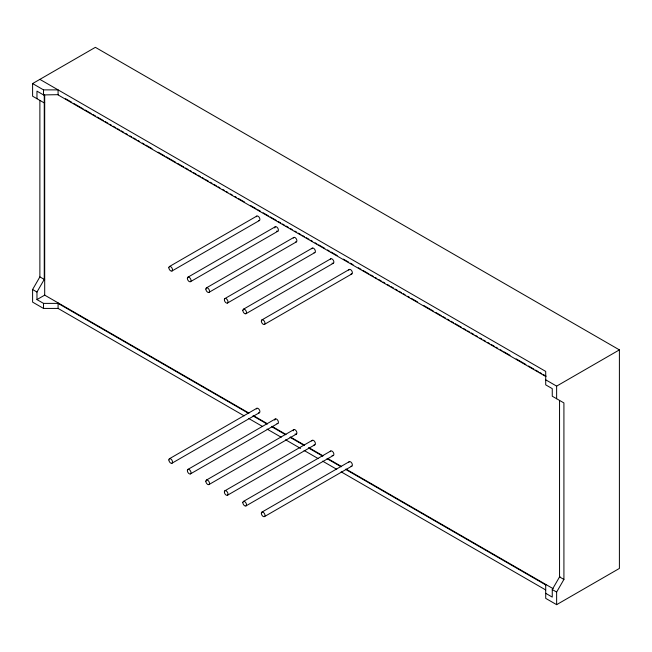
<?xml version="1.0" encoding="UTF-8"?>
<svg xmlns="http://www.w3.org/2000/svg" width="652" height="652" viewBox="0 0 652 652"><rect width="100%" height="100%" fill="white"/><g stroke="black" fill="none" stroke-linecap="round" stroke-linejoin="round"><path stroke-width="0.98" d="M244.141 415.846L58.085 308.429L43.521 308.429L32.6 302.12L32.6 289.504L39.878 276.896L39.878 100.384M248.551 413.344L58.085 303.384L43.521 303.384L36.968 299.594L36.968 292.031L44.254 279.415L44.254 94.499M545.708 593.32L552.26 597.102L552.26 589.53L559.546 576.922L559.546 400.409M345.544 469.342L545.708 584.909L545.708 598.365L556.629 604.665L556.629 592.057L563.915 579.441L563.915 402.936L552.26 396.212L552.26 388.641L545.708 384.859L545.708 371.404L39.878 79.365M44.695 102.657L44.254 102.91L32.6 96.186L32.6 83.57L95.371 47.335L619.4 349.88L619.4 568.43L556.629 604.665M58.533 94.662L43.521 94.923L36.968 91.141L36.968 98.705M44.695 279.162L44.254 279.415L39.878 276.896M36.968 299.594L44.695 295.136L248.991 413.091M58.533 303.123L58.085 303.384L58.085 308.429M169.406 266.538L256.79 216.089M171.981 270.996L259.357 220.547M187.906 277.214L275.283 226.766M190.474 281.672L277.858 231.224M206.399 287.891L293.775 237.442M208.974 292.349L296.35 241.9M224.891 298.567L312.275 248.127M227.466 303.033L314.851 252.585M243.392 309.252L330.768 258.803M245.959 313.71L333.343 263.261M261.884 319.928L349.26 269.48M264.459 324.386L351.835 273.938M169.406 458.747L256.79 408.299M171.981 463.205L259.357 412.757M187.906 469.424L275.283 418.975M190.474 473.882L277.858 423.433M206.399 480.1L293.775 429.652M208.974 484.558L296.35 434.11M224.891 490.785L312.275 440.336M227.466 495.243L314.851 444.794M243.392 501.461L330.768 451.013M245.959 505.919L333.343 455.471M261.884 512.138L349.26 461.689M264.459 516.596L351.835 466.147M545.708 379.814L556.629 386.123L619.4 349.88M545.708 584.909L546.156 584.648M559.986 576.661L559.546 576.922L563.915 579.441M32.6 83.57L43.521 89.878L58.085 89.878L58.085 94.923L545.708 376.448L546.156 376.196L543.507 374.664M65.583 98.737L71.753 102.299M73.521 103.318L83.22 108.917M84.98 109.935L91.158 113.505M92.918 114.524L95.567 116.048M97.327 117.067L103.497 120.628M105.265 121.647L107.906 123.171M109.675 124.19L111.435 125.208M113.203 126.227L115.844 127.759M117.613 128.778L119.373 129.797M121.133 130.808L123.782 132.34M125.543 133.358L127.311 134.377M129.952 135.901L131.72 136.92M133.481 137.939L136.129 139.463M137.89 140.482L139.65 141.5M142.299 143.032L144.059 144.051M145.828 145.062L151.998 148.632M158.167 152.193L164.345 155.755M166.105 156.773L175.804 162.372M177.572 163.391L183.742 166.953M185.502 167.971L188.151 169.504M189.911 170.522L191.68 171.541M193.44 172.56L196.089 174.084M197.849 175.103L200.498 176.627M202.259 177.646L204.027 178.664M205.787 179.683L208.436 181.207M210.197 182.226L211.957 183.245M213.726 184.263L216.366 185.796M218.135 186.814L219.895 187.833M222.544 189.357L224.304 190.376M226.065 191.395L227.833 192.413M230.474 193.937L232.242 194.956M234.883 196.48L236.652 197.499M238.412 198.518L244.582 202.087M250.759 205.649L256.049 208.705M257.809 209.724L260.458 211.248M263.106 212.772L268.396 215.828M270.156 216.847L276.326 220.409M278.094 221.427L280.735 222.96M282.503 223.978L284.264 224.989M286.032 226.008L288.673 227.54M290.442 228.559L292.202 229.577M294.851 231.101L296.611 232.12M298.372 233.139L301.02 234.663M302.781 235.682L304.549 236.7M306.31 237.719L308.958 239.251M310.719 240.262L312.479 241.281M315.128 242.813L316.888 243.832M318.657 244.85L324.826 248.412M327.475 249.936L329.236 250.955M330.996 251.974L337.174 255.535M343.343 259.105L348.633 262.153M350.401 263.172L353.042 264.704M358.331 267.76L360.98 269.284M362.74 270.303L368.918 273.864M370.678 274.883L373.327 276.407M375.087 277.426L376.856 278.445M378.616 279.463L381.265 280.996M383.026 282.014L384.786 283.033M387.435 284.557L389.195 285.576M390.964 286.595L393.604 288.119M395.373 289.138L397.133 290.156M398.894 291.175L401.542 292.699M403.303 293.718L405.071 294.737M407.712 296.269L409.48 297.288M411.241 298.298L417.41 301.868M423.588 305.429L433.287 311.028M435.935 312.561L441.225 315.609M442.985 316.627L445.634 318.16M447.394 319.178L449.155 320.189M450.923 321.208L453.564 322.74M455.332 323.759L461.502 327.32M463.27 328.339L465.911 329.863M467.68 330.882L469.44 331.901M471.2 332.919L473.849 334.452M475.61 335.462L477.378 336.481M480.019 338.013L481.787 339.032M483.548 340.051L485.308 341.069M487.957 342.593L489.717 343.612M491.486 344.631L494.126 346.155M495.895 347.174L497.655 348.192M500.304 349.716L502.064 350.735M503.825 351.754L510.003 355.324M516.172 358.885L525.871 364.484M528.519 366.008L533.809 369.065M535.569 370.083L538.218 371.607M539.978 372.626L541.747 373.645M253.4 415.634L267.516 423.776M271.917 426.327L286.032 434.468M290.442 437.019L304.549 445.161M308.958 447.704L323.066 455.854M327.475 458.397L341.583 466.547M345.992 469.09L553.075 588.642M252.96 415.886L267.067 424.036M271.476 426.579L285.584 434.729M289.993 437.272L304.101 445.414M308.51 447.965L322.618 456.107M327.027 458.658L341.135 466.799M32.6 289.504L36.968 292.031M552.26 589.53L556.629 592.057M248.551 418.388L262.658 426.538M267.067 429.081L281.175 437.223M285.584 439.774L300.572 448.429M304.101 450.459L318.209 458.609M322.618 461.151L336.725 469.301M341.135 471.844L545.708 589.954M556.629 386.123L556.629 398.731M44.695 95.176L44.695 295.136M43.521 89.878L43.521 94.923M43.521 303.384L43.521 308.429M293.302 238.119A2.575 1.483 60 0 1 296.35 238.934A2.575 1.483 60 0 1 295.535 241.973M311.803 248.795A2.575 1.483 60 0 1 314.851 249.61A2.575 1.483 60 0 1 314.028 252.658M330.482 259.072A2.575 1.483 60 0 1 333.628 260.89A2.575 1.483 60 0 1 332.055 263.131M348.796 270.148A2.575 1.483 60 0 1 351.835 270.963A2.575 1.483 60 0 1 351.02 274.011M274.989 227.035A2.575 1.483 60 0 1 278.143 228.852A2.575 1.483 60 0 1 276.57 231.101M274.753 227.947A2.575 1.483 60 0 1 274.81 227.434M256.317 216.757A2.575 1.483 60 0 1 259.357 217.572A2.575 1.483 60 0 1 258.542 220.62M348.796 462.358A2.575 1.483 60 0 1 351.835 463.173A2.575 1.483 60 0 1 351.02 466.221M330.295 451.681A2.575 1.483 60 0 1 332.373 451.355A2.575 1.483 60 0 1 333.865 454.468A2.575 1.483 60 0 1 332.055 455.341M311.803 441.005A2.575 1.483 60 0 1 314.851 441.82A2.575 1.483 60 0 1 314.028 444.868M293.245 430.833A2.575 1.483 60 0 1 295.063 429.782A2.575 1.483 60 0 1 296.888 432.936A2.575 1.483 60 0 1 295.063 433.987M274.753 420.157A2.575 1.483 60 0 1 276.407 419.024A2.575 1.483 60 0 1 278.363 421.877A2.575 1.483 60 0 1 277.043 423.507M256.317 408.967A2.575 1.483 60 0 1 259.357 409.782A2.575 1.483 60 0 1 258.542 412.83M168.876 267.711A2.575 1.483 60 0 0 171.606 271.11A2.575 1.483 60 0 0 171.606 267.475A2.575 1.483 60 0 0 168.876 267.711M187.368 278.396A2.575 1.483 60 0 0 190.099 281.786A2.575 1.483 60 0 0 190.099 278.151A2.575 1.483 60 0 0 187.368 278.396M205.861 289.072A2.575 1.483 60 0 0 208.591 292.471A2.575 1.483 60 0 0 208.591 288.828A2.575 1.483 60 0 0 205.861 289.072M224.361 299.749A2.575 1.483 60 0 0 227.092 303.147A2.575 1.483 60 0 0 227.092 299.504A2.575 1.483 60 0 0 224.361 299.749M242.854 310.425A2.575 1.483 60 0 0 245.584 313.824A2.575 1.483 60 0 0 245.584 310.181A2.575 1.483 60 0 0 242.854 310.425M261.354 321.102A2.575 1.483 60 0 0 264.084 324.5A2.575 1.483 60 0 0 264.084 320.865A2.575 1.483 60 0 0 261.354 321.102M168.876 459.929A2.575 1.483 60 0 0 171.606 463.319A2.575 1.483 60 0 0 171.606 459.684A2.575 1.483 60 0 0 168.876 459.929M187.368 470.605A2.575 1.483 60 0 0 190.099 474.004A2.575 1.483 60 0 0 190.099 470.361A2.575 1.483 60 0 0 187.368 470.605M205.861 481.282A2.575 1.483 60 0 0 208.591 484.68A2.575 1.483 60 0 0 208.591 481.037A2.575 1.483 60 0 0 205.861 481.282M224.361 491.958A2.575 1.483 60 0 0 227.092 495.357A2.575 1.483 60 0 0 227.092 491.714A2.575 1.483 60 0 0 224.361 491.958M242.854 502.635A2.575 1.483 60 0 0 245.584 506.033A2.575 1.483 60 0 0 245.584 502.39A2.575 1.483 60 0 0 242.854 502.635M261.354 513.32A2.575 1.483 60 0 0 264.084 516.71A2.575 1.483 60 0 0 264.084 513.075A2.575 1.483 60 0 0 261.354 513.32"/></g></svg>
